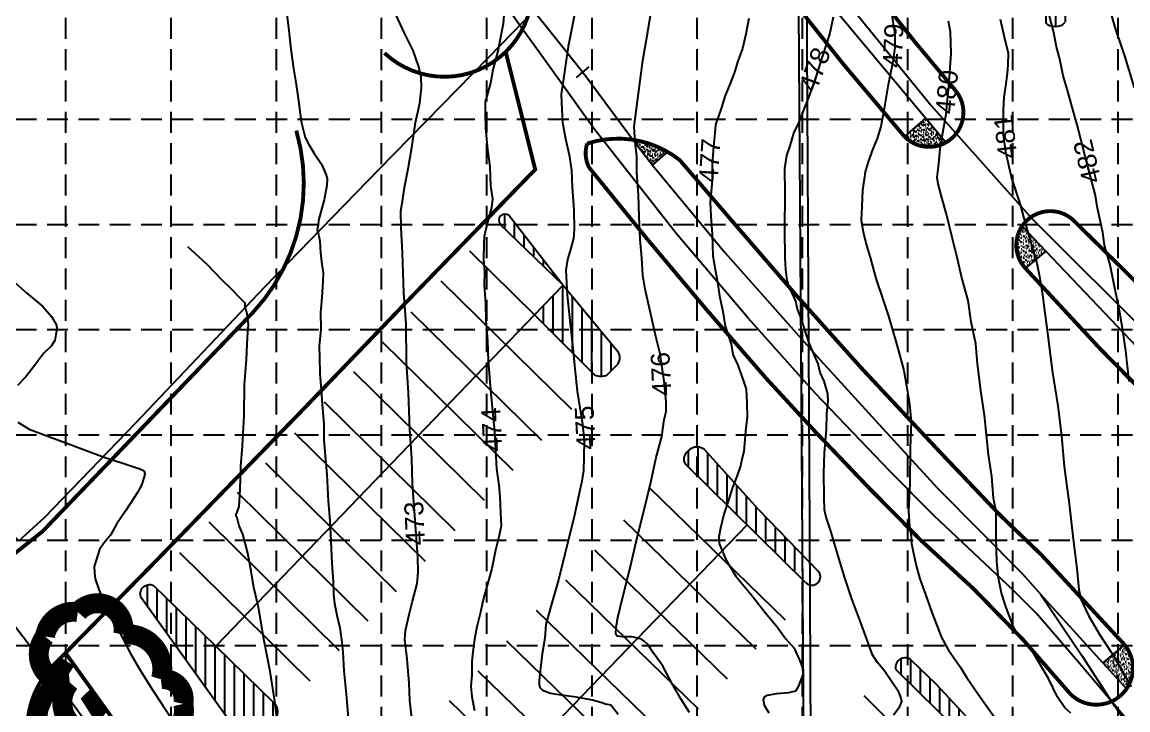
# Model space of a CAD drawing. Header units: inches. Extents: x 12501 to 13956, y 5211 to 6121.
# Drawn here: x 12992.2 to 13230.6, y 5515.8 to 5664.1 of the extents above; entities that cross this region are included whole.
import ezdxf

# ---------------------------------------------------------------- set-up
doc = ezdxf.new("R2010")
doc.units = ezdxf.units.IN
doc.header["$MEASUREMENT"] = 0
for name, pattern in [('DASHED', [0.75, 0.5, -0.25]), ('HIDDEN', [0.375, 0.25, -0.125]), ('PHANTOM2', [1.25, 0.625, -0.125, 0.125, -0.125, 0.125, -0.125])]:
    doc.linetypes.add(name, pattern=pattern)
for name, color, linetype in [('Curb', 250, 'Continuous'), ('EC', 43, 'Continuous'), ('GRID', 254, 'HIDDEN'), ('Hatch', 250, 'Continuous'), ('LEGEND', 7, 'Continuous'), ('Misc', 250, 'Continuous'), ('Parking', 250, 'Continuous'), ('PC', 43, 'Continuous'), ('PropertyLine', 250, 'Continuous'), ('SILT FENCE', 200, 'Continuous'), ('Storm', 5, 'Continuous'), ('Structure', 7, 'Continuous')]:
    doc.layers.add(name, color=color, linetype=linetype)
doc.styles.get("Standard").update_dxf_attribs({"font": 'ARIAL.TTF', "height": 25})
pattern_1 = [(37.5, (12087.9871, 5196.30996), (-0.02624723, 0.80284324), [0, -0.63333333, 0, -0.70833333, 0, -0.67708333]), (7.5, (12087.9871, 5196.31), (0.737407, 1.1758942), [0, -0.34166667, 0, -0.57083333, 0, -0.21875]), (327.5, (12087.4746, 5196.30996), (1.2975591, 0.00235794), [0, -0.20833333, 0, -0.75, 0, -0.97916667]), (317.5, (12087.4746, 5196.31), (1.2525528, 0.3656982), [0, -0.10416667, 0, -0.49166667, 0, -0.5625])]
pattern_2 = [(90, (12087.9871, 5196.31), (-2.0833333, 4e-16), [])]

msp = doc.modelspace()

# ---------------------------------------------------------------- hatches: boundary and pattern name
at = {"layer": 'Hatch'}
h = msp.add_hatch(dxfattribs=at)
h.set_pattern_fill('ANSI31', scale=16.666667, angle=45, style=0)
h.set_pattern_definition(pattern_2)
h.paths.add_polyline_path([(13212.77, 5664.07, 0.430374), (13217.05, 5664), (13219.49, 5666.58, 0.405489), (13219.37, 5671.11), (13194.01, 5695.77, 0.220981), (13192.21, 5695.88), (13190.43, 5694.36, 0.270692), (13190.17, 5691.53)])
h = msp.add_hatch(dxfattribs=at)
h.set_pattern_fill('AR-SAND', scale=0.416667, style=0)
h.set_pattern_definition(pattern_1)
h.paths.add_polyline_path([(13186.97, 5643.36), (13182.45, 5639.4, 0.336986), (13191.34, 5638.11)])
h = msp.add_hatch(dxfattribs=at)
h.set_pattern_fill('AR-SAND', scale=0.416667, style=0)
h.set_pattern_definition(pattern_1)
h.paths.add_polyline_path([(13123.92, 5638.71), (13124.02, 5638.57), (13128.1, 5633.26), (13131.43, 5636.08, 0.093392)])
h = msp.add_hatch(dxfattribs=at)
h.set_pattern_fill('ANSI31', scale=16.666667, angle=45, style=0)
h.set_pattern_definition(pattern_2)
h.paths.add_polyline_path([(13097.19, 5622.38, 0.914012), (13095.29, 5620.48), (13108.86, 5607.35)])
h.paths.add_polyline_path([(13115.63, 5588.02, 0.200524), (13118.37, 5588.06), (13120.62, 5590.34, 0.322178), (13120.7, 5593.02), (13108.86, 5607.35), (13102.69, 5600.97)])
h = msp.add_hatch(dxfattribs=at)
h.set_pattern_fill('AR-SAND', scale=0.416667, style=0)
h.set_pattern_definition(pattern_1)
h.paths.add_polyline_path([(13207.82, 5620.1, 0.348533), (13208.52, 5611.02), (13212.9, 5614.73)])
h = msp.add_hatch(dxfattribs=at)
h.set_pattern_fill('ANSI31', scale=16.666667, angle=45, style=0)
h.set_pattern_definition(pattern_2)
h.paths.add_polyline_path([(13139.24, 5572.01, 0.411572), (13135.48, 5571.27, 0.365464), (13135.15, 5568.88), (13160.48, 5543.96), (13160.44, 5549.27), (13150.89, 5559.11)])
h = msp.add_hatch(dxfattribs=at)
h.set_pattern_fill('ANSI31', scale=16.666667, angle=45, style=0)
h.set_pattern_definition(pattern_2)
h.paths.add_polyline_path([(13033.98, 5529.58), (13020.5, 5542.67, 0.709149), (13017.91, 5539.93), (13039.31, 5510.14, 0.347943), (13042.44, 5509.33), (13046.78, 5514.05, 0.378435), (13046.55, 5517.24)])
h = msp.add_hatch(dxfattribs=at)
h.set_pattern_fill('AR-SAND', scale=0.416667, style=0)
h.set_pattern_definition(pattern_1)
h.paths.add_polyline_path([(13229.91, 5529.87), (13225.29, 5525.94), (13230.35, 5520.39, 0.333715)])
h = msp.add_hatch(dxfattribs=at)
h.set_pattern_fill('ANSI31', scale=16.666667, angle=45, style=0)
h.set_pattern_definition(pattern_2)
h.paths.add_polyline_path([(13189.33, 5521.3), (13183.91, 5526.52, 0.73088), (13180.57, 5524.52), (13194.26, 5511.06), (13207.8, 5497.37, 0.691088), (13208.97, 5498.93), (13196.84, 5513.22)])
at = {"layer": 'PC'}
h = msp.add_hatch(dxfattribs=at)
h.set_pattern_fill('ANSI31', color=5, scale=0.083333, style=0)
h.set_pattern_definition([(45, (12087.98711, 5196.30996), (-0.00736569564, 0.00736569564), [])])
edge = h.paths.add_edge_path()
edge.add_line((13010.46, 5515.67), (13007.14, 5520.3))
edge.add_line((13007.14, 5520.3), (13005.09, 5518.29))
edge.add_line((13005.09, 5518.29), (13007.78, 5513.99))
edge.add_line((13007.78, 5513.99), (13009.06, 5514.04))

# ---------------------------------------------------------------- linework, layer by layer
at = {"layer": 'Curb', "color": 7, "const_width": 0.833}
for points in [[(13039.41, 5917.09, 0.230046), (13037.1, 5898.89, 0.080374), (13144.54, 5686.98), (13144.54, 5686.98, 0.021149), (13182.45, 5639.4, 0.972772), (13193.32, 5649.5), (13184.9, 5659.56), (13165.4, 5684.17), (13157.48, 5695.22), (13161.26, 5699, 0.363171), (13161.06, 5702.66), (13150.13, 5713.25), (13269.92, 5836.79), (13455.53, 6030.04), (13472.87, 6013.17), (13637.34, 5851.7), (13589.9, 5802.59), (13621.38, 5772.06), (13451.42, 5595.91), (13464.19, 5583.13), (13357.25, 5472.23)], [(13070.34, 5657.41, 0.956569), (13097.39, 5683.78), (13080.63, 5709.41), (13068.03, 5730.1), (13060.71, 5742.99), (13057.89, 5747.12, 0.368927), (13031.52, 5750.31)], [(12997.08, 5500.23, -0.367803), (12998.94, 5525.43), (13020.96, 5547.83), (13051.89, 5579.65), (13076.42, 5605.13), (13102.84, 5632.31), (13096.48, 5657.66)], [(13051.32, 5640.69, -0.264563), (13041.96, 5601.48), (13015.26, 5573.68), (12996.58, 5554.27), (12990.54, 5549.48, -0.43762), (12960.31, 5552)], [(13218.65, 5621.57), (13252.57, 5588.16), (13281.04, 5556.52, -0.869602), (13269.84, 5545.08), (13245.04, 5573.02), (13224.71, 5593.59), (13208.52, 5611.02, -0.944396), (13218.65, 5621.57, 33.247929)]]:
    msp.add_lwpolyline(points, format="xyb", dxfattribs=at)
msp.add_lwpolyline([(13114.42, 5632.78), (13114.42, 5632.78, 0.012313), (13152.69, 5587.22), (13152.69, 5587.22, 0.013514), (13185.96, 5552.41), (13185.96, 5552.41, -0.04111), (13218.15, 5519.34), (13218.15, 5519.34, 0.961229), (13229.91, 5529.87), (13212.02, 5549.2), (13203.07, 5557.8), (13190.08, 5571.43), (13173.01, 5589.67), (13159.02, 5605.31), (13145.06, 5621.46), (13134.01, 5634.33, 0.251072), (13114.03, 5637.89, 0.194073)], format="xyb", close=True, dxfattribs=at)
msp.add_lwpolyline([(13001.56, 5528.09), (13035.18, 5481.18)], dxfattribs=at)
at = {"layer": 'EC', "color": 31}
for points, elevation in [([(13111.99, 5669.29), (13110.93, 5663.82), (13109.94, 5658.79), (13109.42, 5655.39), (13108.96, 5651.85), (13108.44, 5648.52), (13108.5, 5646.69), (13108.57, 5645.25), (13108.7, 5642.43), (13109.37, 5638.93), (13110.15, 5635.46), (13110.68, 5632.19), (13110.81, 5628.39), (13111.13, 5623.59), (13111.2, 5619.47), (13111.07, 5617.44), (13110.41, 5615.08), (13109.82, 5612.92), (13109.43, 5610.57), (13109.7, 5605.3), (13110.35, 5599.02), (13111, 5593.13), (13111.4, 5589.34), (13111.85, 5584.56), (13113.03, 5577.33), (13113.42, 5573.93), (13113.29, 5570.13), (13113.23, 5567.45), (13112.9, 5565.16), (13112.24, 5562.15), (13111.26, 5557.54), (13110.02, 5552.56), (13109.23, 5549.36), (13107.86, 5543.86), (13106.08, 5537.62), (13105.16, 5534.22), (13104.9, 5531.27), (13104.31, 5527.94), (13103.99, 5524.8), (13103.8, 5523.45), (13103.66, 5522.14), (13103.66, 5521.29), (13103.86, 5520.64), (13104.38, 5520.05), (13106.15, 5519.4), (13108.44, 5519.07), (13111.19, 5518.68), (13115.18, 5517.96), (13117.01, 5517.5), (13118, 5517.11), (13119.11, 5516.91), (13119.7, 5516.19), (13120.74, 5514.88)], 39.58), ([(13136.09, 5515.27), (13134.26, 5518.21), (13132.3, 5521.61), (13130.27, 5525.41), (13128.36, 5528.05), (13127.11, 5529.95), (13126.33, 5530.67), (13125.74, 5531.06), (13123.77, 5531.59), (13121.55, 5531.59), (13120.5, 5531.72), (13120.24, 5532.18), (13120.31, 5533.62), (13120.63, 5535.71), (13121.75, 5540.16), (13123.25, 5546.14), (13124.88, 5553.27), (13126.45, 5559.55), (13127.83, 5565.22), (13128.88, 5569.93), (13130.12, 5574.77), (13130.65, 5578.43), (13131.05, 5580.16), (13131.05, 5582.26), (13130.65, 5586.7), (13129.8, 5592.59), (13128.82, 5596.32), (13127.58, 5602.08), (13126.58, 5606.5), (13126.06, 5609.51), (13125.8, 5613.17), (13125.47, 5617.29), (13125.28, 5622.13), (13125.08, 5626.81), (13124.75, 5631.65), (13124.75, 5635.12), (13124.42, 5638.28), (13124.16, 5641.55), (13124.69, 5645.41), (13125.34, 5650.32), (13126.06, 5655.78), (13127.11, 5662), (13128.16, 5668.08)], 39.67), ([(13179.4, 5667.88), (13180.35, 5661.47), (13180.35, 5658.63), (13179.91, 5655.6), (13178.84, 5650.23), (13178.02, 5644.99), (13177.38, 5641.55), (13176.56, 5639.02), (13175.61, 5636.75), (13174.6, 5633.97), (13173.97, 5631.82), (13173.78, 5630.24), (13173.4, 5627.85), (13173.27, 5624.31), (13173.15, 5621.41), (13173.53, 5618.9), (13174.22, 5616.19), (13175.04, 5613.35), (13176.37, 5608.61), (13177.82, 5604.38), (13179.02, 5600.72), (13180.49, 5595.5), (13181.5, 5591.96), (13182.32, 5589), (13182.95, 5585.27), (13183.52, 5581.8), (13183.9, 5577.95), (13183.7, 5572.35), (13183.58, 5564.46), (13183.32, 5558.72), (13183.51, 5555.18), (13183.89, 5553.35), (13183.96, 5551.71), (13184.33, 5549.88), (13184.98, 5546.94), (13185.8, 5544.1), (13187.38, 5539.68), (13188.39, 5536.84), (13189.53, 5533.87), (13190.47, 5531.41), (13191.93, 5528.69), (13194.46, 5525.12), (13195.85, 5522.85), (13198.32, 5519.25), (13199.89, 5516.98), (13201.73, 5514.45)], 39.92), ([(13226.22, 5668.39), (13228.01, 5662.27), (13229.87, 5656.83), (13231.98, 5649.93)], 40.25), ([(13049.16, 5666.76), (13049.61, 5662.89), (13050.15, 5658.23), (13050.69, 5654.1), (13051.32, 5650.59), (13051.78, 5647.11), (13052.15, 5644.32), (13052.37, 5642.62), (13052.89, 5640.64), (13053.25, 5639.17), (13053.99, 5637.7), (13055.09, 5635.93), (13056.79, 5633.43), (13057.67, 5631.3), (13057.96, 5630.35), (13057.89, 5628.87), (13057.59, 5627.33), (13057.3, 5625.79), (13056.86, 5623.95), (13056.12, 5621.3), (13056.04, 5620.31), (13055.82, 5619.28), (13056.12, 5618.32), (13056.41, 5616.85), (13056.56, 5614.35), (13056.85, 5611.85), (13057.15, 5610.08), (13057.08, 5608.08), (13056.86, 5604.7), (13056.57, 5601.47), (13056.64, 5597.86), (13056.27, 5594.19), (13056.33, 5591.8), (13056.4, 5588.34), (13056.7, 5584.74), (13056.99, 5580.77), (13057.24, 5577.42), (13057.24, 5574.12), (13057.53, 5570.59), (13057.9, 5566.54), (13058.18, 5560.78), (13058.55, 5556.58), (13058.77, 5552.17), (13058.99, 5547.39), (13059.28, 5543.42), (13059.36, 5540.7), (13059.58, 5538.79), (13060.09, 5536.22), (13060.68, 5533.5), (13061.12, 5530.41), (13061.34, 5528.28), (13061.57, 5524.27), (13062.09, 5519.19), (13062.53, 5514.05)], 39.33), ([(13076.29, 5513.48), (13075.83, 5517.85), (13075.67, 5521.57), (13075.21, 5526.86), (13074.75, 5531), (13074.9, 5532.91), (13075.67, 5536.36), (13076.36, 5539.27), (13077.36, 5543.1), (13077.59, 5545.48), (13077.51, 5548.8), (13076.36, 5564.52), (13076.21, 5569.96), (13075.82, 5576.35), (13075.52, 5584.24), (13075.06, 5590.71), (13074.98, 5599.07), (13074.52, 5605.73), (13074.21, 5614.36), (13073.91, 5619.73), (13073.83, 5623.4), (13074.21, 5625.47), (13074.67, 5628.46), (13075.44, 5632.44), (13076.28, 5637.47), (13077.05, 5642.45), (13077.97, 5646.59), (13078.35, 5649.88), (13078.28, 5652.18), (13077.74, 5654.44), (13076.52, 5657.97), (13074.68, 5661.72), (13072.84, 5665.55)], 39.42), ([(13096.17, 5666.52), (13095.96, 5663.68), (13095.4, 5661.18), (13094.85, 5658.12), (13093.67, 5653.82), (13093.18, 5650.9), (13092.41, 5648.09), (13092.06, 5646.91), (13092.06, 5644.27), (13092.13, 5641.22), (13092.55, 5636.64), (13093.03, 5632.96), (13093.17, 5628.79), (13093.6, 5625.98), (13093.39, 5624.1), (13092.56, 5620.98), (13091.86, 5617.85), (13091.79, 5616.39), (13091.72, 5612.92), (13091.93, 5610.22), (13091.86, 5607.44), (13092.14, 5603.37), (13092.21, 5599.76), (13092.56, 5595.38), (13092.69, 5591.01), (13093.25, 5583.97), (13094.08, 5575.84), (13094.5, 5567.79), (13094.99, 5564.25), (13095.19, 5561.82), (13095.33, 5558.31), (13095.47, 5555.53), (13095.05, 5553.38), (13094.29, 5550.26), (13093.46, 5546.3), (13092.55, 5542.9), (13091.71, 5539.8), (13091.01, 5536.89), (13090.25, 5533.76), (13089.76, 5531.05), (13089.41, 5528.35), (13089.2, 5526.26), (13089.14, 5523.28), (13088.93, 5520.92), (13089.2, 5518.63), (13089.71, 5515.67)], 39.5), ([(13180.1, 5514.78), (13181.48, 5516.55), (13181.88, 5517.6), (13181.68, 5518.58), (13181.22, 5519.63), (13179.84, 5521.66), (13178.05, 5524.32), (13176.54, 5526.09), (13175.55, 5527.66), (13174.37, 5531.08), (13172.86, 5535.14), (13171.09, 5539.74), (13169.57, 5544.3), (13168.07, 5549.22), (13166.62, 5554.14), (13165.57, 5557.36), (13165.24, 5558.96), (13165.11, 5561.72), (13165.04, 5566.77), (13165.24, 5571.23), (13165.63, 5576.28), (13165.7, 5579.69), (13166.03, 5582.28), (13165.9, 5583.98), (13165.11, 5586.67), (13164.25, 5588.57), (13163.86, 5590.41), (13162.01, 5594.7), (13161.16, 5597.07), (13160.18, 5600.28), (13159.39, 5602.18), (13159, 5603.95), (13158.27, 5605.66), (13157.62, 5607.04), (13157.16, 5608.41), (13156.9, 5610.71), (13156.76, 5613.24), (13156.63, 5619.27), (13156.7, 5627.21), (13156.69, 5632.49), (13157.08, 5635.31), (13157.81, 5637.41), (13158.66, 5640.36), (13159.58, 5642.14), (13162.02, 5648.39), (13163.33, 5652.07), (13164.9, 5656.99), (13166.35, 5661.51), (13167.14, 5665.22)], 39.83), ([(13230.93, 5586.6), (13230.19, 5593.24), (13229.51, 5597.63), (13228.95, 5601.15), (13228.39, 5603.93), (13227.58, 5607.8), (13226.84, 5611.75), (13225.6, 5616.02), (13225.23, 5618.74), (13224.55, 5621.64), (13223.99, 5624.33), (13223.62, 5626.67), (13221.52, 5634.89), (13219.67, 5641.94), (13218.61, 5645.74), (13217.62, 5649.38), (13216.69, 5652.47), (13215.95, 5656.06), (13215.27, 5658.71), (13214.65, 5661.77), (13213.53, 5666.22)], 40.17), ([(13148.92, 5664.82), (13148.27, 5661.49), (13147.55, 5658.41), (13146.5, 5655.66), (13145.78, 5653.31), (13145, 5651.22), (13143.75, 5648.04), (13142.97, 5645.69), (13141.72, 5641.96), (13141.59, 5640.1), (13141.26, 5637.23), (13141, 5633.56), (13141, 5629.9), (13140.54, 5625.19), (13140.68, 5622.29), (13141.01, 5618.3), (13141.14, 5613.66), (13141.66, 5610.78), (13142.06, 5608.42), (13142.59, 5605.05), (13143.31, 5601.71), (13143.76, 5598.51), (13145.07, 5594.65), (13145.47, 5592.42), (13146.51, 5590.13), (13147.77, 5586.69), (13148.3, 5584.93), (13148.49, 5581.98), (13148.56, 5578.97), (13148.16, 5575.9), (13147.84, 5571.52), (13147.44, 5570.14), (13147.1, 5568.41), (13146.38, 5566.38), (13145.4, 5563.77), (13144.48, 5561.02), (13143.5, 5558.01), (13142.78, 5555), (13142.45, 5553.1), (13142.52, 5551.66), (13142.98, 5550.49), (13144.02, 5548.07), (13146.12, 5544.63), (13149.33, 5540.77), (13152.4, 5536.84), (13155.02, 5533.7), (13156.79, 5531.22), (13158.69, 5529.12), (13159.88, 5526.41), (13160.47, 5524.9), (13160.54, 5523.47), (13159.88, 5521.76), (13159.49, 5520.65), (13158.97, 5519.87), (13157.46, 5519.48), (13154.84, 5519.28), (13152.88, 5518.95), (13152.23, 5518.56), (13151.96, 5517.97), (13152.23, 5516.86), (13153.21, 5515.16)], 39.75), ([(13218.3, 5515.11), (13217.06, 5516.28), (13215.39, 5518.68), (13213.49, 5522.61), (13209.84, 5528.75), (13206.49, 5532.82), (13205.84, 5534.06), (13205.04, 5536.17), (13204.31, 5538.14), (13203.36, 5540.98), (13202.71, 5544.25), (13202.34, 5547.72), (13202.26, 5552.96), (13202.19, 5558.56), (13201.68, 5561.47), (13201.32, 5566.13), (13200.59, 5570.86), (13199.72, 5579.34), (13198.99, 5584.14), (13198.19, 5590.4), (13197.82, 5594.74), (13196.87, 5599.47), (13196.22, 5604.06), (13194.84, 5608.93), (13193.82, 5613.37), (13192.87, 5617.08), (13191.55, 5622.67), (13190.46, 5626.45), (13189.73, 5629.22), (13189.51, 5630.6), (13189.87, 5633.58), (13190.24, 5637.37), (13191.47, 5644.24), (13192.06, 5651.15), (13192.49, 5657.34), (13192.35, 5662), (13191.98, 5664.25)], 40), ([(13203.12, 5664.72), (13203.93, 5660.88), (13204.81, 5657.37), (13204.74, 5654.87), (13204.61, 5652.98), (13204.27, 5650.24), (13203.86, 5647.88), (13203.72, 5645.18), (13203.72, 5639.78), (13204.27, 5636.13), (13205.55, 5630.46), (13207.37, 5624.73), (13208.66, 5619.95), (13209.81, 5616.04), (13211.03, 5612.13), (13211.57, 5609.22), (13212.24, 5605.31), (13212.72, 5601.39), (13213.41, 5595.96), (13214.28, 5589.01), (13215.5, 5581.36), (13216.31, 5574.88), (13216.91, 5568.27), (13217.93, 5560.26), (13218.8, 5552.64), (13219.61, 5546.29), (13220.08, 5541.8), (13220.56, 5539.58), (13222.11, 5536.2), (13224.4, 5532.22), (13227.17, 5528.04), (13231.31, 5520.78)], 40.08), ([(13047.34, 5512.41), (13046.67, 5517.7), (13045.72, 5524.12), (13044.39, 5530.74), (13043.14, 5537.98), (13042.18, 5542.17), (13041.59, 5545.7), (13040.86, 5549.59), (13040.34, 5551.54), (13039.83, 5553.67), (13039.02, 5555.51), (13038.58, 5557.2), (13038.28, 5557.79), (13038.58, 5558.45), (13039.02, 5559.7), (13039.24, 5563.31), (13039.39, 5568.31), (13039.75, 5572.75), (13040.05, 5579.22), (13040.19, 5585.91), (13040.56, 5591.38), (13040.78, 5596.16), (13041, 5598.8), (13040.71, 5601.3), (13040.27, 5602.7), (13040.27, 5603.51), (13039.09, 5604.69), (13037.47, 5606.38), (13035.1, 5608.69), (13032.16, 5611.78), (13030.32, 5613.47), (13027.97, 5615.6)], 39.25), ([(12989.33, 5609.09), (12993.25, 5605.67), (12996.68, 5602.81), (12998.52, 5600.65), (12999.64, 5598.72), (12999.72, 5597.84), (12999.48, 5596.72), (12999.24, 5595.44), (12998.44, 5594.24), (12996.91, 5592.75), (12994.98, 5590.13), (12993.04, 5587.64), (12991.18, 5585.78)], 39.17), ([(12991.25, 5577.85), (12993.73, 5576.33), (12997.74, 5574.81), (13002.19, 5573.2), (13006.81, 5571.48), (13009.71, 5570.37), (13014.33, 5568.86), (13017.57, 5567.75), (13018.54, 5567.34), (13018.68, 5566.65), (13018.47, 5565.82), (13017.92, 5564.23), (13017.09, 5562.65), (13014.57, 5558.83), (13012.57, 5555.86), (13011.26, 5553.51), (13009.81, 5551.79), (13008.91, 5550.41), (13008.22, 5548.34), (13007.74, 5546.75), (13007.81, 5545.37), (13007.94, 5544.06), (13008.77, 5541.79), (13010.12, 5538.52), (13011.92, 5535.14), (13013.85, 5531.34), (13015.57, 5527.96), (13017.64, 5524.38), (13020.3, 5520.13), (13022.57, 5516.75), (13025.75, 5511.99)], 39.17)]:
    msp.add_lwpolyline(points, dxfattribs=dict(at, elevation=elevation))
at = {"layer": 'GRID', "color": 252, "linetype": 'HIDDEN', "ltscale": 18}
for p, q in [((13001.57, 6096.96), (13001.57, 5302.72)), ((13024.26, 6096.96), (13024.26, 5302.72)), ((13046.95, 6096.96), (13046.95, 5302.72)), ((13069.64, 6096.96), (13069.64, 5302.72)), ((13092.33, 6096.96), (13092.33, 5302.72)), ((13115.02, 6096.96), (13115.02, 5302.72)), ((13137.71, 6096.96), (13137.71, 5302.72)), ((13160.4, 6096.96), (13160.4, 5302.72)), ((13183.09, 6096.96), (13183.09, 5302.72)), ((13205.78, 6096.96), (13205.78, 5302.72)), ((13228.47, 6096.96), (13228.47, 5302.72)), ((12525.09, 5643.17), (13931.84, 5643.17)), ((12525.09, 5620.48), (13931.84, 5620.48)), ((12525.09, 5597.79), (13931.84, 5597.79)), ((12525.09, 5575.1), (13931.84, 5575.1)), ((12525.09, 5552.41), (13931.84, 5552.41)), ((12525.09, 5529.72), (13931.84, 5529.72))]:
    msp.add_line(p, q, dxfattribs=at)
at = {"layer": 'LEGEND', "color": 170, "ltscale": 100, "const_width": 4.3}
msp.add_lwpolyline([(13013.99, 5532.08, 0.520567), (13013.99, 5532.08, 0.765195), (13004.22, 5536.9, 0.417879), (12997.14, 5531.64, 0.6649), (13002.48, 5521.74, 0.744833), (13009.2, 5511.09, 0.975642), (13020.35, 5509.71, 0.520567), (13026.94, 5517.12, 0.520567), (13022.12, 5522.43, 0.540264), (13013.99, 5532.08)], format="xyb", close=True, dxfattribs=at)
at = {"layer": 'Misc', "color": 7}
msp.add_line((13114.42, 5654.46), (13111.66, 5652.16), dxfattribs=at)
for points in [[(12994.62, 5881.31), (13005.25, 5850.76), (13012.65, 5831.84), (13019.13, 5815.61), (13028.66, 5794.4), (13033.79, 5782.93), (13044.74, 5761.73), (13055.7, 5740.45), (13070.51, 5715.31), (13081.97, 5696.6), (13092.83, 5680.34), (13099.16, 5670.79), (13113.07, 5653.31), (13124.02, 5638.57), (13128.1, 5633.26), (13143.78, 5614.37), (13164.24, 5591.32), (13177.75, 5576.57), (13189.67, 5563.51), (13207.84, 5545.23), (13213.65, 5538.7), (13230.35, 5520.39)], [(13099.49, 5663.37), (13088.28, 5679.47), (13082.7, 5687.69), (13072.42, 5703.9), (13064.92, 5716.05), (13055.89, 5731.45), (13045.53, 5750.36), (13041.13, 5758.5), (13032.12, 5776.14), (13023.79, 5794.14)], [(13191.34, 5638.11), (13161.42, 5674.06), (13139.28, 5704.26)], [(13186.97, 5643.36), (13182.45, 5639.4)], [(13128.1, 5633.26), (13131.43, 5636.08)], [(13207.82, 5620.1), (13212.9, 5614.73), (13238.17, 5588.21), (13246.27, 5580.1), (13253.02, 5572.88), (13263.48, 5561.28), (13278.35, 5544.41)], [(13212.9, 5614.73), (13208.52, 5611.02)], [(13211.82, 5540.75), (13220.71, 5527.58), (13227.11, 5517.65)], [(13225.29, 5525.94), (13229.91, 5529.87)], [(13227.11, 5517.65), (13242.02, 5496.45)]]:
    msp.add_lwpolyline(points, dxfattribs=at)
at = {"layer": 'Misc', "color": 7, "linetype": 'DASHED', "ltscale": 100}
msp.add_lwpolyline([(12969.76, 5561.23), (12995.92, 5526.97), (13018.03, 5496.86)], dxfattribs=at)
at = {"layer": 'Parking', "color": 7}
for p, q in [((13127.5, 5563.68), (13156.72, 5535.27)), ((13202.27, 5490.43), (13173.8, 5518.83))]:
    msp.add_line(p, q, dxfattribs=at)
for points in [[(13088.67, 5614.76), (13102.75, 5600.91)], [(13082.49, 5608.33), (13110.63, 5580.62)], [(13102.69, 5600.97), (13033.98, 5529.58)], [(13076.04, 5601.63), (13104.19, 5573.93)], [(13069.85, 5595.19), (13097.99, 5567.49)], [(13063.65, 5588.75), (13091.8, 5561.05)], [(13057.35, 5582.21), (13085.5, 5554.51)], [(13050.95, 5575.56), (13079.1, 5547.85)], [(13044.69, 5569.05), (13072.84, 5541.35)], [(13038.6, 5562.72), (13066.75, 5535.02)], [(13032.45, 5556.33), (13060.6, 5528.63)], [(13148.52, 5555.72), (13073.39, 5477.85)], [(13150.49, 5528.89), (13121.91, 5556.69)], [(13026.13, 5549.76), (13054.27, 5522.06)], [(13144.3, 5522.48), (13115.72, 5550.28)], [(13138.04, 5515.99), (13109.46, 5543.79)], [(13131.7, 5509.42), (13103.12, 5537.22)], [(13125.33, 5502.81), (13096.75, 5530.61)], [(13119.11, 5496.37), (13090.54, 5524.17)], [(13112.94, 5489.97), (13084.37, 5517.77)]]:
    msp.add_lwpolyline(points, dxfattribs=at)
at = {"layer": 'PropertyLine', "color": 7, "linetype": 'PHANTOM2', "ltscale": 250}
msp.add_lwpolyline([(12895.12, 5647.63), (12918.13, 5624.86), (12947.27, 5595.89), (12991.51, 5552.24), (12997.02, 5557.28), (13016.69, 5577.73), (13044.56, 5607.01), (13069.12, 5632.29), (13092.73, 5656.42), (13142.17, 5707.23)], dxfattribs=at)
at = {"layer": 'PropertyLine', "color": 7, "linetype": 'PHANTOM2', "ltscale": 150}
for points in [[(13142.17, 5707.23), (13155.3, 5688.19), (13168.76, 5670.01), (13188.24, 5646.07), (13209.91, 5621.76), (13239.38, 5592.29), (13253.85, 5578.37), (13273.94, 5555.6), (13290.29, 5535.33), (13299.63, 5523.49), (13316.41, 5499.45), (13331.49, 5476.42), (13346.69, 5449.3), (13364.12, 5456.91), (13375.48, 5460.75), (13394.12, 5466.35), (13420.41, 5470.83), (13459.42, 5477.56), (13500.67, 5483.57)], [(13293.85, 5421.27), (13281.81, 5441.59), (13270.15, 5460.47), (13259.89, 5475.06), (13253.39, 5484.81), (13235.27, 5507.99), (13220.69, 5525.25), (13210.93, 5536.58), (13205.9, 5541.64), (13188.84, 5557.64), (13179.39, 5567.18), (13163.3, 5584.05), (13148.77, 5600.26), (13133.29, 5618.45), (13115.5, 5641.11), (13104.6, 5656.31), (13099.49, 5663.37)]]:
    msp.add_lwpolyline(points, dxfattribs=at)
at = {"layer": 'SILT FENCE', "const_width": 3.75}
msp.add_lwpolyline([(13001.82, 5526.29), (12997.31, 5519.25), (12995.9, 5515.65), (12995.64, 5508.73), (12999.36, 5501.03), (13065.82, 5403.16), (13095.52, 5366.06), (13099.06, 5360.19), (13102.09, 5356.43), (13134.86, 5320.28), (13149.85, 5335.61), (13152.1, 5337.35), (13169.22, 5332), (13180.7, 5333.01), (13196.41, 5340.25), (13203.25, 5348.5), (13227.02, 5372.85), (13248.86, 5392.16), (13263.09, 5404.47), (13280.31, 5415.37), (13282.05, 5419.47)], dxfattribs=at)
at = {"layer": 'Storm', "color": 5}
for points in [[(13159.49, 5687.78), (13160.5, 5541.09), (13160.96, 5464.31)], [(13162.5, 5464.6), (13162.08, 5554.6), (13161.36, 5685.36)], [(13010.46, 5515.67), (13007.14, 5520.3), (13005.09, 5518.29), (13007.78, 5513.99), (13009.06, 5514.04)]]:
    msp.add_lwpolyline(points, dxfattribs=at)
at = {"layer": 'Structure', "color": 7}
for points in [[(13097.19, 5622.38), (13108.86, 5607.35), (13095.29, 5620.48)], [(13102.69, 5600.97), (13108.86, 5607.35), (13120.7, 5593.02)], [(13115.63, 5588.02), (13102.69, 5600.97)], [(13120.62, 5590.34), (13118.37, 5588.06)], [(13150.89, 5559.11), (13139.24, 5572.01)], [(13161.21, 5543.24), (13135.15, 5568.88)], [(13150.89, 5559.11), (13163.81, 5545.8)], [(13180.57, 5524.52), (13194.26, 5511.06), (13207.8, 5497.37)], [(13189.33, 5521.3), (13183.91, 5526.52)], [(13196.84, 5513.22), (13189.33, 5521.3)]]:
    msp.add_lwpolyline(points, dxfattribs=at)
msp.add_lwpolyline([(13033.98, 5529.58), (13046.55, 5517.24, -0.378435), (13046.78, 5514.05), (13042.44, 5509.33, -0.360767), (13039.24, 5510.24), (13017.91, 5539.93, -0.709149), (13020.5, 5542.67), (13033.98, 5529.58)], format="xyb", dxfattribs=at)
for centre, radius, start, end in [((13214.95, 5666.06), 2.95, 222.4378, 317.5622), ((13096.33, 5621.35), 1.35, 50.125, 219.8358), ((13118.79, 5591.74), 2.3, 322.4945, 33.9256), ((13116.95, 5591.33), 3.57, 248.2032, 293.5584), ((13137.73, 5569.75), 2.72, 56.44, 145.9227), ((13136.73, 5569.88), 1.87, 131.9902, 212.2924), ((13162.5, 5544.53), 1.82, 225.0123, 44.0316), ((13182.56, 5524.99), 2.05, 48.6218, 193.2711)]:
    msp.add_arc(centre, radius, start, end, dxfattribs=at)

# ---------------------------------------------------------------- texts
at = {"layer": 'EC', "color": 31}
for s, rotation, p in [('479', 87.3963, (13181.83, 5654.16)), ('478', 70.0092, (13163.37, 5648.7)), ('480', 84.5574, (13193.16, 5644.09)), ('481', 96.4858, (13206.79, 5634.86)), ('477', 86.1843, (13142.15, 5629.33)), ('482', 103.5413, (13224.96, 5629.84)), ('476', 92.8168, (13132.23, 5583.54)), ('474', 92.8168, (13095.73, 5571.58)), ('475', 92.8168, (13115.87, 5572)), ('473', 92.8168, (13079.1, 5551.38))]:
    msp.add_text(s, height=4.083, rotation=rotation, dxfattribs=at).set_placement(p)

doc.saveas('drawing.dxf')
